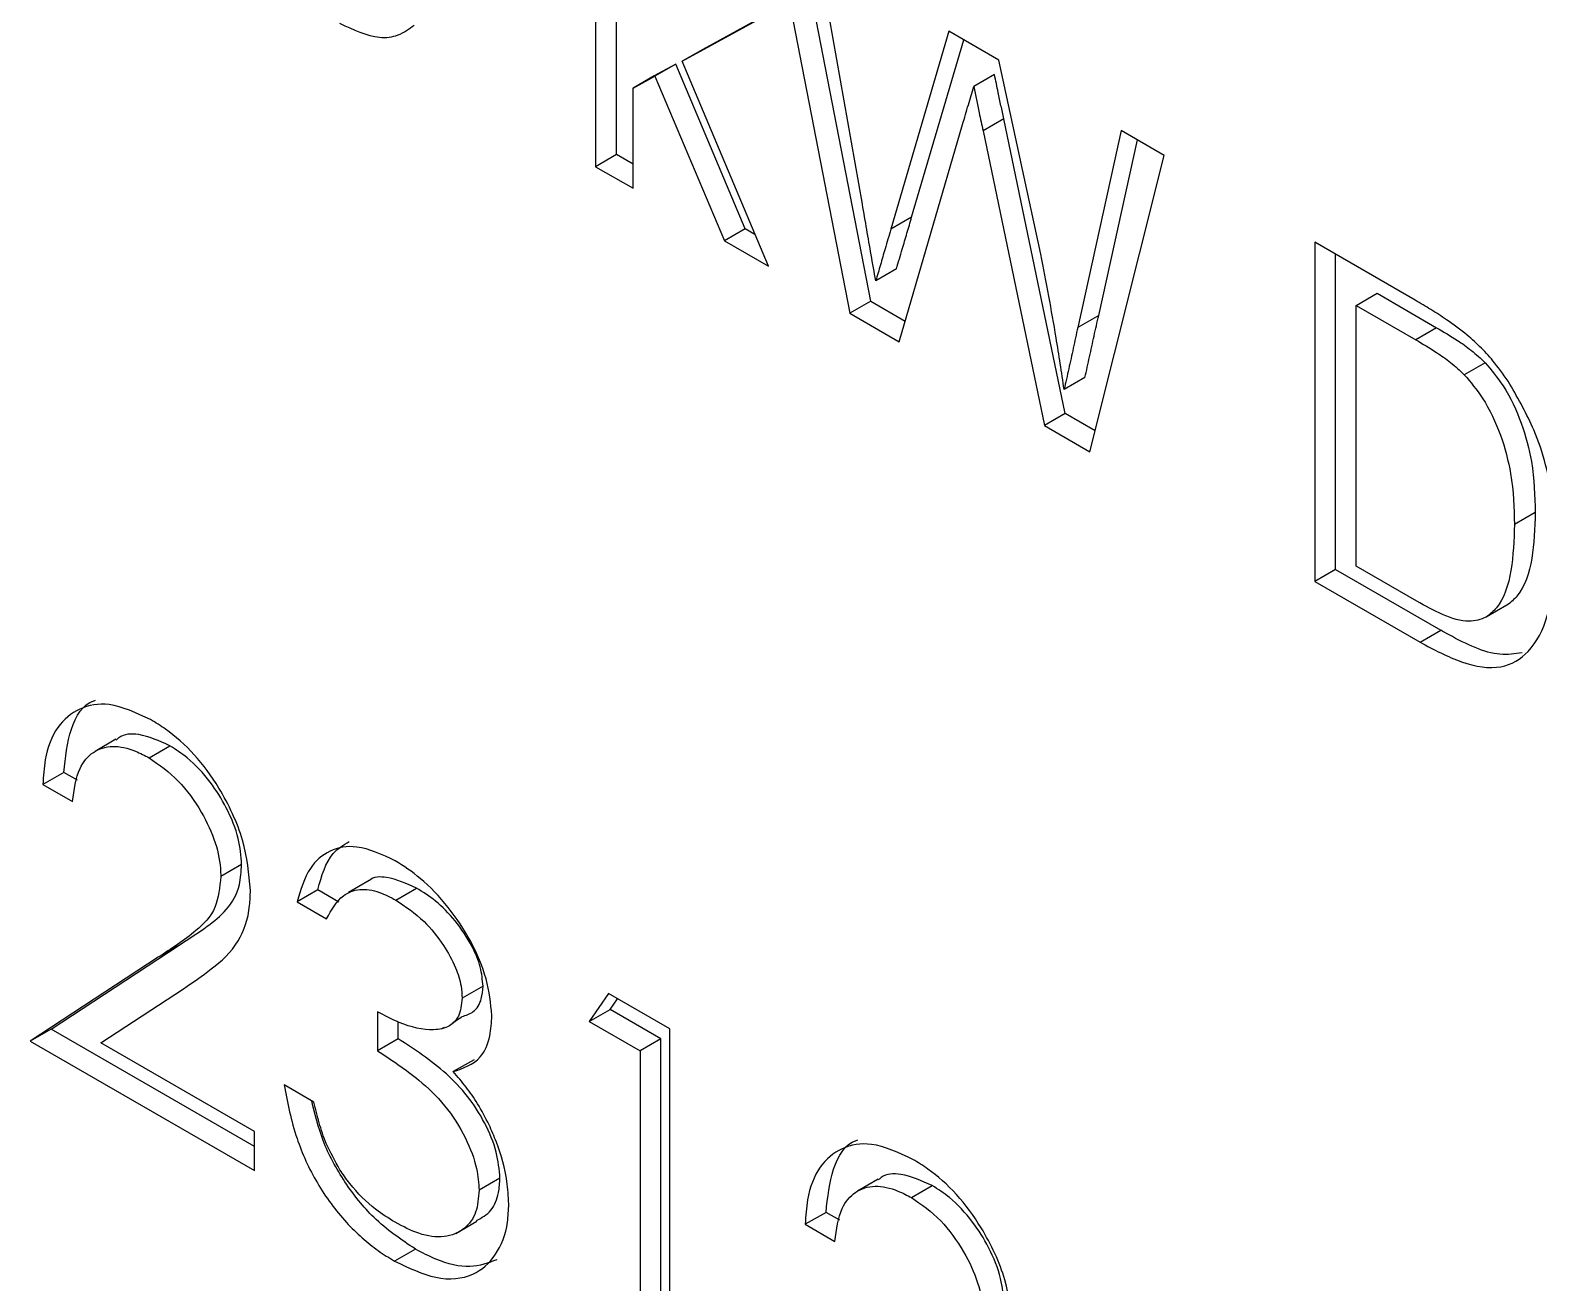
# Model space of a CAD drawing. Extents: x 75 to 2075, y 25 to 1460.
# Drawn here: x 1927.55 to 1937.8, y 994.15 to 1002.67 of the extents above; entities that cross this region are included whole.
import ezdxf

# ---------------------------------------------------------------- set-up
doc = ezdxf.new("R2010")
doc.units = 0
doc.header["$LTSCALE"] = 5
doc.linetypes.add('SLD-KATı', pattern=[0])
doc.layers.get('0').update_dxf_attribs({"linetype": 'CONTINUOUS'})

msp = doc.modelspace()

# ---------------------------------------------------------------- linework, layer by layer
at = {"color": 7, "linetype": 'SLD-KATı'}
for p, q in [((1931.394, 1004.05), (1931.394, 1001.743)), ((1931.536, 1001.825), (1931.536, 1003.969)), ((1932.619, 1003.343), (1933.122, 1000.746)), ((1933.264, 1000.828), (1932.796, 1003.241)), ((1933.207, 1001.487), (1932.91, 1003.175)), ((1931.982, 1002.46), (1932.542, 1002.766)), ((1932.539, 1002.769), (1932.123, 1002.541)), ((1933.795, 1002.664), (1933.401, 1001.318)), ((1934.134, 1002.468), (1933.795, 1002.664)), ((1932.123, 1002.541), (1931.982, 1002.46)), ((1933.542, 1001.399), (1933.896, 1002.606)), ((1931.939, 1002.44), (1931.792, 1002.36)), ((1931.939, 1002.44), (1931.797, 1002.359)), ((1932.41, 1001.32), (1931.939, 1002.44)), ((1932.568, 1001.066), (1931.982, 1002.46)), ((1934.42, 1001.148), (1934.134, 1002.468)), ((1931.792, 1002.36), (1931.65, 1002.278)), ((1931.65, 1002.278), (1931.797, 1002.359)), ((1931.797, 1002.359), (1932.269, 1001.239)), ((1934.105, 1002.37), (1933.964, 1002.288)), ((1931.65, 1001.596), (1931.65, 1002.278)), ((1933.456, 1000.553), (1933.888, 1002.03)), ((1934.168, 1002.068), (1934.027, 1001.987)), ((1934.585, 1000.064), (1934.168, 1002.068)), ((1934.027, 1001.987), (1934.444, 999.983)), ((1934.966, 1001.988), (1934.671, 1000.65)), ((1934.813, 1000.732), (1935.076, 1001.925)), ((1935.257, 1001.82), (1934.966, 1001.988)), ((1931.536, 1001.825), (1931.394, 1001.743)), ((1931.65, 1001.759), (1931.536, 1001.825)), ((1934.754, 999.804), (1935.257, 1001.82)), ((1931.394, 1001.743), (1931.65, 1001.596)), ((1932.41, 1001.32), (1932.269, 1001.239)), ((1932.477, 1001.281), (1932.41, 1001.32)), ((1933.542, 1001.399), (1933.401, 1001.318)), ((1932.269, 1001.239), (1932.568, 1001.066)), ((1936.965, 1000.835), (1936.282, 1001.229)), ((1936.282, 1001.229), (1936.282, 998.922)), ((1936.423, 999.004), (1936.423, 1001.147)), ((1933.439, 1001.049), (1933.298, 1000.967)), ((1933.264, 1000.828), (1933.122, 1000.746)), ((1933.264, 1000.828), (1933.497, 1000.693)), ((1936.563, 1000.8), (1936.705, 1000.882)), ((1936.563, 999.026), (1936.563, 1000.8)), ((1936.563, 1000.8), (1936.968, 1000.566)), ((1936.705, 1000.882), (1937.11, 1000.648)), ((1933.122, 1000.746), (1933.456, 1000.553)), ((1934.813, 1000.732), (1934.671, 1000.65)), ((1937.11, 1000.648), (1936.968, 1000.566)), ((1937.44, 1000.41), (1937.298, 1000.328)), ((1934.72, 1000.309), (1934.578, 1000.228)), ((1934.585, 1000.064), (1934.444, 999.983)), ((1934.444, 999.983), (1934.754, 999.804)), ((1934.789, 999.947), (1934.585, 1000.064)), ((1937.78, 999.391), (1937.639, 999.309)), ((1936.423, 999.004), (1936.282, 998.922)), ((1936.423, 999.004), (1937.139, 998.591)), ((1936.975, 998.788), (1936.563, 999.026)), ((1936.282, 998.922), (1936.997, 998.509)), ((1937.588, 998.76), (1937.447, 998.679)), ((1936.997, 998.509), (1937.139, 998.591)), ((1928.133, 997.849), (1927.992, 997.767)), ((1928.36, 997.723), (1928.501, 997.805)), ((1927.779, 997.623), (1927.638, 997.541)), ((1927.872, 997.57), (1927.779, 997.623)), ((1927.638, 997.541), (1927.839, 997.425)), ((1928.988, 996.998), (1928.847, 996.916)), ((1929.506, 996.826), (1929.365, 996.744)), ((1929.65, 996.742), (1929.506, 996.826)), ((1929.856, 996.888), (1929.715, 996.806)), ((1930.036, 996.755), (1930.177, 996.837)), ((1929.365, 996.744), (1929.566, 996.628)), ((1927.693, 995.878), (1928.563, 996.448)), ((1928.563, 996.448), (1928.422, 996.367)), ((1928.422, 996.367), (1927.551, 995.796)), ((1928.032, 995.785), (1928.594, 996.153)), ((1930.629, 996.17), (1930.487, 996.088)), ((1931.482, 996.12), (1931.351, 995.93)), ((1931.898, 995.88), (1931.482, 996.12)), ((1931.492, 996.011), (1931.543, 996.085)), ((1929.912, 995.996), (1929.912, 995.73)), ((1931.351, 995.93), (1931.492, 996.011)), ((1931.838, 995.812), (1931.492, 996.011)), ((1927.693, 995.878), (1927.551, 995.796)), ((1929.077, 995.079), (1927.693, 995.878)), ((1930.053, 995.812), (1930.053, 995.927)), ((1930.345, 995.879), (1930.367, 995.892)), ((1930.423, 995.924), (1930.486, 995.961)), ((1931.351, 995.93), (1931.696, 995.73)), ((1931.898, 993.287), (1931.898, 995.88)), ((1927.551, 995.796), (1929.077, 994.916)), ((1929.077, 995.182), (1928.032, 995.785)), ((1930.053, 995.812), (1929.912, 995.73)), ((1931.838, 995.812), (1931.696, 995.73)), ((1931.838, 993.485), (1931.838, 995.812)), ((1930.568, 995.67), (1930.426, 995.589)), ((1931.696, 995.73), (1931.696, 993.404)), ((1929.48, 995.381), (1929.278, 995.498)), ((1929.077, 994.916), (1929.077, 995.182)), ((1930.744, 994.865), (1930.602, 994.783)), ((1933.314, 994.858), (1933.173, 994.776)), ((1933.54, 994.732), (1933.682, 994.814)), ((1930.445, 994.489), (1930.587, 994.571)), ((1932.96, 994.632), (1932.819, 994.551)), ((1932.819, 994.551), (1933.02, 994.434)), ((1933.053, 994.579), (1932.96, 994.632)), ((1930.169, 994.382), (1930.027, 994.301))]:
    msp.add_line(p, q, dxfattribs=at)
for points, knots in [([(1929.654, 1002.718), (1929.747, 1002.675), (1929.89, 1002.609), (1930.06, 1002.63), (1930.127, 1002.68), (1930.161, 1002.706)], [0, 0, 0, 0, 0.475642, 0.7292, 1, 1, 1, 1]), ([(1934.168, 1002.068), (1934.162, 1002.098), (1934.149, 1002.158), (1934.128, 1002.258), (1934.114, 1002.329), (1934.105, 1002.37)], [0, 0, 0, 0, 0.296938, 0.593882, 1, 1, 1, 1]), ([(1933.888, 1002.03), (1933.895, 1002.052), (1933.908, 1002.097), (1933.933, 1002.183), (1933.952, 1002.247), (1933.964, 1002.288)], [0, 0, 0, 0, 0.25956, 0.519121, 1, 1, 1, 1]), ([(1933.964, 1002.288), (1933.97, 1002.258), (1933.982, 1002.199), (1934.003, 1002.098), (1934.018, 1002.028), (1934.027, 1001.987)], [0, 0, 0, 0, 0.297013, 0.593946, 1, 1, 1, 1]), ([(1933.298, 1000.967), (1933.288, 1001.026), (1933.267, 1001.142), (1933.237, 1001.316), (1933.217, 1001.43), (1933.207, 1001.487)], [0, 0, 0, 0, 0.340988, 0.670494, 1, 1, 1, 1]), ([(1933.401, 1001.318), (1933.394, 1001.295), (1933.381, 1001.251), (1933.357, 1001.17), (1933.33, 1001.075), (1933.309, 1001.003), (1933.298, 1000.967)], [0, 0, 0, 0, 0.191341, 0.382688, 0.691344, 1, 1, 1, 1]), ([(1933.439, 1001.049), (1933.452, 1001.093), (1933.476, 1001.174), (1933.51, 1001.291), (1933.532, 1001.363), (1933.542, 1001.399)], [0, 0, 0, 0, 0.382685, 0.691342, 1, 1, 1, 1]), ([(1934.578, 1000.228), (1934.561, 1000.345), (1934.529, 1000.556), (1934.475, 1000.863), (1934.438, 1001.053), (1934.42, 1001.148)], [0, 0, 0, 0, 0.384819, 0.692338, 1, 1, 1, 1]), ([(1937.318, 1000.597), (1937.271, 1000.634), (1937.189, 1000.697), (1937.071, 1000.772), (1937, 1000.814), (1936.965, 1000.835)], [0, 0, 0, 0, 0.399675, 0.699488, 1, 1, 1, 1]), ([(1934.72, 1000.309), (1934.73, 1000.356), (1934.751, 1000.45), (1934.782, 1000.591), (1934.802, 1000.685), (1934.813, 1000.732)], [0, 0, 0, 0, 0.334719, 0.66736, 1, 1, 1, 1]), ([(1934.671, 1000.65), (1934.661, 1000.603), (1934.64, 1000.509), (1934.61, 1000.368), (1934.589, 1000.275), (1934.578, 1000.228)], [0, 0, 0, 0, 0.334719, 0.667358, 1, 1, 1, 1]), ([(1937.11, 1000.648), (1937.157, 1000.62), (1937.236, 1000.573), (1937.347, 1000.496), (1937.409, 1000.439), (1937.44, 1000.41)], [0, 0, 0, 0, 0.42323, 0.709321, 1, 1, 1, 1]), ([(1937.608, 1000.265), (1937.574, 1000.314), (1937.514, 1000.402), (1937.414, 1000.512), (1937.35, 1000.569), (1937.318, 1000.597)], [0, 0, 0, 0, 0.388964, 0.691228, 1, 1, 1, 1]), ([(1936.968, 1000.566), (1937.015, 1000.538), (1937.094, 1000.491), (1937.206, 1000.414), (1937.267, 1000.357), (1937.298, 1000.328)], [0, 0, 0, 0, 0.42323, 0.709321, 1, 1, 1, 1]), ([(1937.44, 1000.41), (1937.482, 1000.359), (1937.583, 1000.237), (1937.694, 999.997), (1937.772, 999.698), (1937.777, 999.504), (1937.78, 999.391)], [0, 0, 0, 0, 0.171341, 0.410287, 0.655145, 1, 1, 1, 1]), ([(1937.298, 1000.328), (1937.341, 1000.277), (1937.442, 1000.155), (1937.553, 999.915), (1937.63, 999.616), (1937.636, 999.423), (1937.639, 999.309)], [0, 0, 0, 0, 0.1713406, 0.410287, 0.6551452, 1, 1, 1, 1]), ([(1937.921, 999.142), (1937.916, 999.253), (1937.906, 999.509), (1937.81, 999.907), (1937.666, 1000.162), (1937.608, 1000.265)], [0, 0, 0, 0, 0.315467, 0.722962, 1, 1, 1, 1]), ([(1937.78, 999.391), (1937.777, 999.284), (1937.769, 999.07), (1937.697, 998.851), (1937.613, 998.78), (1937.588, 998.76)], [0, 0, 0, 0, 0.4144315, 0.8333723, 1, 1, 1, 1]), ([(1937.639, 999.309), (1937.635, 999.203), (1937.628, 998.988), (1937.556, 998.769), (1937.471, 998.699), (1937.447, 998.679)], [0, 0, 0, 0, 0.4144315, 0.8333723, 1, 1, 1, 1]), ([(1936.997, 998.509), (1937.092, 998.459), (1937.282, 998.358), (1937.551, 998.314), (1937.753, 998.438), (1937.895, 998.709), (1937.911, 998.982), (1937.921, 999.142)], [0, 0, 0, 0, 0.181861, 0.365796, 0.532208, 0.726935, 1, 1, 1, 1]), ([(1937.447, 998.679), (1937.409, 998.665), (1937.323, 998.635), (1937.153, 998.69), (1937.033, 998.756), (1936.975, 998.788)], [0, 0, 0, 0, 0.283584, 0.652679, 1, 1, 1, 1]), ([(1937.69, 998.437), (1937.641, 998.43), (1937.493, 998.407), (1937.293, 998.504), (1937.157, 998.58), (1937.139, 998.591)], [0, 0, 0, 0, 0.296342, 0.903241, 1, 1, 1, 1]), ([(1928.37, 997.983), (1928.273, 998.028), (1928.097, 998.11), (1927.88, 998.069), (1927.725, 997.941), (1927.651, 997.748), (1927.641, 997.598), (1927.638, 997.541)], [0, 0, 0, 0, 0.2467552, 0.4504448, 0.6534508, 0.8678515, 1, 1, 1, 1]), ([(1927.779, 997.623), (1927.791, 997.725), (1927.814, 997.93), (1927.911, 998.091), (1927.992, 998.114), (1927.996, 998.115)], [0, 0, 0, 0, 0.484803, 0.97473, 1, 1, 1, 1]), ([(1929.048, 996.821), (1929.038, 996.934), (1929.017, 997.16), (1928.86, 997.494), (1928.672, 997.753), (1928.505, 997.9), (1928.404, 997.962), (1928.37, 997.983)], [0, 0, 0, 0, 0.260231, 0.522145, 0.712853, 0.903404, 1, 1, 1, 1]), ([(1928.501, 997.805), (1928.429, 997.837), (1928.305, 997.894), (1928.18, 997.885), (1928.142, 997.849), (1928.136, 997.844)], [0, 0, 0, 0, 0.5336103, 0.9284652, 1, 1, 1, 1]), ([(1927.839, 997.425), (1927.85, 997.506), (1927.87, 997.646), (1927.974, 997.772), (1928.107, 997.813), (1928.244, 997.784), (1928.329, 997.739), (1928.36, 997.723)], [0, 0, 0, 0, 0.277273, 0.482633, 0.688279, 0.887835, 1, 1, 1, 1]), ([(1928.36, 997.723), (1928.428, 997.676), (1928.559, 997.585), (1928.715, 997.366), (1928.818, 997.148), (1928.845, 996.998), (1928.846, 996.927), (1928.847, 996.916)], [0, 0, 0, 0, 0.274609, 0.52941, 0.751875, 0.962241, 1, 1, 1, 1]), ([(1928.988, 996.998), (1928.984, 997.056), (1928.975, 997.179), (1928.893, 997.379), (1928.773, 997.571), (1928.637, 997.718), (1928.54, 997.779), (1928.501, 997.805)], [0, 0, 0, 0, 0.193256, 0.413906, 0.609623, 0.840241, 1, 1, 1, 1]), ([(1930.033, 997.023), (1929.943, 997.064), (1929.781, 997.139), (1929.582, 997.102), (1929.435, 996.976), (1929.39, 996.826), (1929.365, 996.744)], [0, 0, 0, 0, 0.279695, 0.504138, 0.72873, 1, 1, 1, 1]), ([(1929.506, 996.826), (1929.532, 996.919), (1929.574, 997.066), (1929.681, 997.131), (1929.72, 997.154)], [0, 0, 0, 0, 0.630948, 1, 1, 1, 1]), ([(1930.689, 995.971), (1930.681, 996.053), (1930.664, 996.216), (1930.553, 996.479), (1930.395, 996.714), (1930.215, 996.904), (1930.09, 996.986), (1930.033, 997.023)], [0, 0, 0, 0, 0.207064, 0.409703, 0.613894, 0.823729, 1, 1, 1, 1]), ([(1928.847, 996.916), (1928.839, 996.843), (1928.822, 996.68), (1928.651, 996.516), (1928.509, 996.423), (1928.422, 996.367)], [0, 0, 0, 0, 0.243253, 0.537525, 1, 1, 1, 1]), ([(1928.563, 996.448), (1928.628, 996.49), (1928.741, 996.563), (1928.89, 996.683), (1928.978, 996.825), (1928.985, 996.951), (1928.988, 996.998)], [0, 0, 0, 0, 0.3415211, 0.5929725, 0.8474338, 1, 1, 1, 1]), ([(1930.177, 996.837), (1930.109, 996.867), (1929.994, 996.918), (1929.885, 996.915), (1929.857, 996.888), (1929.857, 996.888)], [0, 0, 0, 0, 0.595713, 0.997272, 1, 1, 1, 1]), ([(1928.594, 996.153), (1928.657, 996.196), (1928.792, 996.288), (1928.97, 996.446), (1929.043, 996.654), (1929.047, 996.786), (1929.048, 996.821)], [0, 0, 0, 0, 0.298489, 0.630218, 0.903934, 1, 1, 1, 1]), ([(1929.566, 996.628), (1929.599, 996.688), (1929.653, 996.786), (1929.787, 996.838), (1929.914, 996.819), (1929.999, 996.775), (1930.036, 996.755)], [0, 0, 0, 0, 0.363168, 0.592213, 0.821145, 1, 1, 1, 1]), ([(1930.629, 996.17), (1930.625, 996.213), (1930.618, 996.299), (1930.55, 996.459), (1930.445, 996.617), (1930.311, 996.752), (1930.22, 996.81), (1930.177, 996.837)], [0, 0, 0, 0, 0.167249, 0.33545, 0.571563, 0.796006, 1, 1, 1, 1]), ([(1930.036, 996.755), (1930.101, 996.712), (1930.218, 996.635), (1930.356, 996.462), (1930.442, 996.308), (1930.482, 996.181), (1930.486, 996.115), (1930.487, 996.088)], [0, 0, 0, 0, 0.307321, 0.545957, 0.738905, 0.891584, 1, 1, 1, 1]), ([(1930.487, 996.088), (1930.482, 996.044), (1930.472, 995.962), (1930.399, 995.888), (1930.264, 995.862), (1930.092, 995.901), (1929.961, 995.97), (1929.912, 995.996)], [0, 0, 0, 0, 0.160278, 0.301808, 0.478183, 0.801904, 1, 1, 1, 1]), ([(1930.485, 995.963), (1930.513, 995.972), (1930.571, 995.99), (1930.621, 996.068), (1930.626, 996.14), (1930.629, 996.17)], [0, 0, 0, 0, 0.3453845, 0.733658, 1, 1, 1, 1]), ([(1930.426, 995.589), (1930.494, 995.612), (1930.607, 995.65), (1930.681, 995.812), (1930.686, 995.923), (1930.689, 995.971)], [0, 0, 0, 0, 0.462322, 0.769957, 1, 1, 1, 1]), ([(1930.744, 994.865), (1930.739, 994.923), (1930.728, 995.044), (1930.645, 995.242), (1930.527, 995.428), (1930.326, 995.635), (1930.163, 995.74), (1930.053, 995.812)], [0, 0, 0, 0, 0.15268, 0.317686, 0.480778, 0.647378, 1, 1, 1, 1]), ([(1929.912, 995.73), (1930.006, 995.669), (1930.162, 995.567), (1930.374, 995.366), (1930.511, 995.15), (1930.591, 994.944), (1930.599, 994.831), (1930.602, 994.783)], [0, 0, 0, 0, 0.303376, 0.501253, 0.701144, 0.872268, 1, 1, 1, 1]), ([(1930.67, 995.227), (1930.645, 995.276), (1930.599, 995.365), (1930.515, 995.487), (1930.456, 995.554), (1930.426, 995.589)], [0, 0, 0, 0, 0.36953, 0.680669, 1, 1, 1, 1]), ([(1929.278, 995.498), (1929.301, 995.377), (1929.343, 995.156), (1929.493, 994.825), (1929.691, 994.558), (1929.879, 994.392), (1929.99, 994.323), (1930.027, 994.301)], [0, 0, 0, 0, 0.260014, 0.476791, 0.694305, 0.899189, 1, 1, 1, 1]), ([(1930.169, 994.382), (1930.072, 994.447), (1929.9, 994.562), (1929.684, 994.833), (1929.531, 995.113), (1929.487, 995.3), (1929.465, 995.39)], [0, 0, 0, 0, 0.302238, 0.540297, 0.778318, 1, 1, 1, 1]), ([(1929.656, 994.921), (1929.623, 994.981), (1929.565, 995.085), (1929.513, 995.242), (1929.491, 995.334), (1929.48, 995.381)], [0, 0, 0, 0, 0.396219, 0.695156, 1, 1, 1, 1]), ([(1930.804, 994.689), (1930.801, 994.74), (1930.795, 994.873), (1930.744, 995.061), (1930.687, 995.188), (1930.67, 995.227)], [0, 0, 0, 0, 0.3022308, 0.7876447, 1, 1, 1, 1]), ([(1933.551, 994.992), (1933.454, 995.037), (1933.278, 995.119), (1933.061, 995.079), (1932.906, 994.95), (1932.832, 994.757), (1932.822, 994.608), (1932.819, 994.551)], [0, 0, 0, 0, 0.246755, 0.450445, 0.653451, 0.867852, 1, 1, 1, 1]), ([(1932.96, 994.632), (1932.971, 994.734), (1932.994, 994.939), (1933.092, 995.1), (1933.173, 995.123), (1933.177, 995.124)], [0, 0, 0, 0, 0.4848026, 0.9747301, 1, 1, 1, 1]), ([(1934.229, 993.83), (1934.219, 993.943), (1934.198, 994.169), (1934.041, 994.503), (1933.852, 994.762), (1933.686, 994.909), (1933.585, 994.971), (1933.551, 994.992)], [0, 0, 0, 0, 0.260231, 0.522145, 0.712853, 0.903404, 1, 1, 1, 1]), ([(1930.031, 994.565), (1929.987, 994.592), (1929.88, 994.659), (1929.75, 994.787), (1929.678, 994.89), (1929.656, 994.921)], [0, 0, 0, 0, 0.3296761, 0.795729, 1, 1, 1, 1]), ([(1930.584, 994.576), (1930.62, 994.595), (1930.689, 994.633), (1930.737, 994.746), (1930.742, 994.831), (1930.744, 994.865)], [0, 0, 0, 0, 0.393828, 0.762663, 1, 1, 1, 1]), ([(1933.682, 994.814), (1933.61, 994.846), (1933.485, 994.903), (1933.361, 994.894), (1933.323, 994.858), (1933.317, 994.853)], [0, 0, 0, 0, 0.53361, 0.928465, 1, 1, 1, 1]), ([(1930.602, 994.783), (1930.598, 994.73), (1930.589, 994.621), (1930.502, 994.509), (1930.37, 994.453), (1930.201, 994.476), (1930.085, 994.536), (1930.031, 994.565)], [0, 0, 0, 0, 0.173225, 0.35855, 0.580986, 0.802364, 1, 1, 1, 1]), ([(1933.02, 994.434), (1933.031, 994.515), (1933.05, 994.655), (1933.155, 994.781), (1933.288, 994.822), (1933.425, 994.793), (1933.51, 994.748), (1933.54, 994.732)], [0, 0, 0, 0, 0.277273, 0.482633, 0.6882793, 0.8878349, 1, 1, 1, 1]), ([(1934.169, 994.007), (1934.165, 994.065), (1934.156, 994.188), (1934.074, 994.388), (1933.954, 994.58), (1933.817, 994.727), (1933.721, 994.789), (1933.682, 994.814)], [0, 0, 0, 0, 0.193256, 0.413906, 0.609623, 0.840241, 1, 1, 1, 1]), ([(1930.027, 994.301), (1930.123, 994.255), (1930.315, 994.163), (1930.561, 994.186), (1930.724, 994.332), (1930.797, 994.513), (1930.802, 994.647), (1930.804, 994.689)], [0, 0, 0, 0, 0.24214, 0.486886, 0.697343, 0.905358, 1, 1, 1, 1]), ([(1933.54, 994.732), (1933.609, 994.685), (1933.74, 994.594), (1933.896, 994.376), (1933.999, 994.157), (1934.026, 994.007), (1934.027, 993.936), (1934.027, 993.925)], [0, 0, 0, 0, 0.274609, 0.52941, 0.751875, 0.962241, 1, 1, 1, 1]), ([(1930.723, 994.31), (1930.664, 994.288), (1930.543, 994.242), (1930.343, 994.291), (1930.215, 994.358), (1930.169, 994.382)], [0, 0, 0, 0, 0.371193, 0.768586, 1, 1, 1, 1])]:
    msp.add_open_spline(points, degree=3, knots=knots, dxfattribs=at)

doc.saveas('drawing.dxf')
